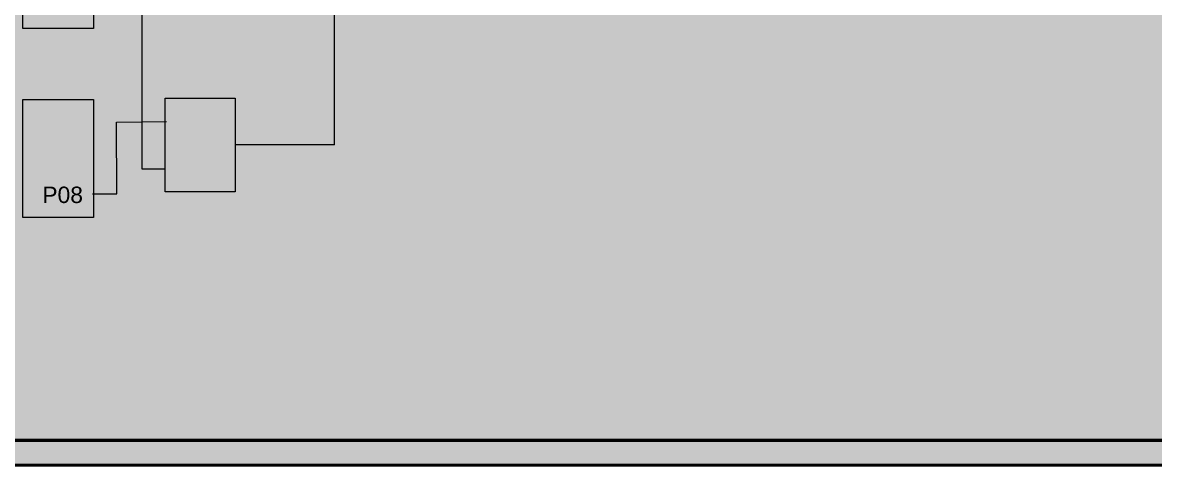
# Model space of a CAD drawing. Header units: millimetres. Extents: x 0 to 590, y 2 to 420.
# Drawn here: x 142.9 to 381.6, y 2.2 to 95.5 of the extents above; entities that cross this region are included whole.
import ezdxf
from ezdxf.xclip import XClip

# ---------------------------------------------------------------- set-up
doc = ezdxf.new("R2010")
doc.units = ezdxf.units.MM
doc.header["$MEASUREMENT"] = 0
doc.layers.get('0').update_dxf_attribs({"linetype": 'CONTINUOUS'})
doc.styles.add('Arial$001', font='arial.ttf', dxfattribs={"height": 3.452631})

# ---------------------------------------------------------------- blocks, each defined once
blk = doc.blocks.new('MF28FC3F0')
at = {"true_color": 0xffffff}
for points in [[(0, 420.2), (0, 2.21), (590.35, 2.21), (590.35, 420.2)], [(0, 420.2), (0, 2.44), (590.35, 2.44), (590.35, 420.2)]]:
    blk.add_hatch(color=0, dxfattribs=at).paths.add_polyline_path(points)
blk = doc.blocks.new('MF28FC4B0')
at = {"color": 0, "linetype": 'Continuous', "lineweight": 50, "true_color": 0x000007}
blk.add_lwpolyline([(4.84, 400.38), (4.84, 7.48), (585.09, 7.48), (585.09, 400.38)], dxfattribs=at)

msp = doc.modelspace()

# ---------------------------------------------------------------- hatches: boundary and pattern name
at = {"true_color": 0xffffff}
for points in [[(142.92, 119.11), (142.92, 94.25), (157.84, 94.25), (157.84, 119.11)], [(142.92, 79.31), (142.92, 54.45), (157.84, 54.45), (157.84, 79.31)], [(172.97, 79.61), (172.97, 59.87), (187.72, 59.87), (187.72, 79.61)]]:
    msp.add_hatch(color=0, dxfattribs=at).paths.add_polyline_path(points)
at = {"true_color": 0x000007}
h = msp.add_hatch(color=0, dxfattribs=at)
edge = h.paths.add_edge_path()
edge.add_spline(control_points=[(150.91, 73.29), (150.79, 73.17), (150.66, 73.07), (150.53, 73.01), (150.53, 73.01), (150.38, 72.94), (150.23, 72.91), (150.08, 72.91), (150.08, 72.91), (149.79, 72.91), (149.54, 73.01), (149.38, 73.21), (149.38, 73.21), (149.23, 73.37), (149.16, 73.55), (149.16, 73.75), (149.16, 73.75), (149.16, 73.93), (149.21, 74.09), (149.33, 74.24), (149.33, 74.24), (149.44, 74.37), (149.62, 74.51), (149.85, 74.62), (149.85, 74.62), (149.72, 74.77), (149.64, 74.89), (149.59, 74.98), (149.59, 74.98), (149.54, 75.07), (149.52, 75.17), (149.52, 75.25), (149.52, 75.25), (149.52, 75.43), (149.59, 75.58), (149.72, 75.71), (149.72, 75.71), (149.87, 75.84), (150.03, 75.89), (150.25, 75.89), (150.25, 75.89), (150.45, 75.89), (150.59, 75.84), (150.73, 75.71), (150.73, 75.71), (150.86, 75.59), (150.92, 75.44), (150.92, 75.28), (150.92, 75.28), (150.92, 75), (150.73, 74.77), (150.36, 74.57)], knot_values=[0, 0, 0, 0, 0.019231, 0.019231, 0.019231, 0.019231, 0.038462, 0.038462, 0.038462, 0.038462, 0.057692, 0.057692, 0.057692, 0.057692, 0.076923, 0.076923, 0.076923, 0.076923, 0.096154, 0.096154, 0.096154, 0.096154, 0.115385, 0.115385, 0.115385, 0.115385, 0.134615, 0.134615, 0.134615, 0.134615, 0.153846, 0.153846, 0.153846, 0.153846, 0.173077, 0.173077, 0.173077, 0.173077, 0.192308, 0.192308, 0.192308, 0.192308, 0.211538, 0.211538, 0.211538, 0.211538, 0.230769, 0.230769, 0.230769, 0.230769, 1, 1, 1, 1], degree=3, periodic=0)
edge.add_line((150.36, 74.57), (150.89, 73.91))
edge.add_spline(control_points=[(150.89, 73.91), (150.94, 74.03), (150.99, 74.16), (151.02, 74.31)], knot_values=[0, 0, 0, 0, 1, 1, 1, 1], degree=3, periodic=0)
edge.add_line((151.02, 74.31), (151.4, 74.24))
edge.add_spline(control_points=[(151.4, 74.24), (151.33, 73.98), (151.25, 73.78), (151.14, 73.62), (151.14, 73.62), (151.27, 73.44), (151.42, 73.29), (151.6, 73.17)], knot_values=[0, 0, 0, 0, 0.125, 0.125, 0.125, 0.125, 1, 1, 1, 1], degree=3, periodic=0)
edge.add_line((151.6, 73.17), (151.35, 72.89))
edge.add_spline(control_points=[(151.35, 72.89), (151.2, 72.98), (151.05, 73.11), (150.91, 73.29)], knot_values=[0, 0, 0, 0, 1, 1, 1, 1], degree=3, periodic=0)
h.paths.add_polyline_path([(150.18, 74.8), (150.18, 74.8), (150.2, 74.82), (150.22, 74.83), (150.24, 74.84), (150.26, 74.85), (150.28, 74.86), (150.29, 74.87), (150.31, 74.88), (150.32, 74.89), (150.34, 74.9), (150.35, 74.91), (150.37, 74.92), (150.38, 74.93), (150.39, 74.94), (150.4, 74.95), (150.41, 74.96), (150.42, 74.97), (150.43, 74.98), (150.44, 74.99), (150.45, 75), (150.46, 75.01), (150.46, 75.02), (150.47, 75.03), (150.47, 75.04), (150.48, 75.05), (150.48, 75.05), (150.48, 75.06), (150.49, 75.07), (150.5, 75.07), (150.5, 75.08), (150.51, 75.09), (150.51, 75.1), (150.52, 75.11), (150.52, 75.12), (150.53, 75.12), (150.53, 75.13), (150.53, 75.14), (150.54, 75.15), (150.54, 75.16), (150.54, 75.17), (150.55, 75.18), (150.55, 75.19), (150.55, 75.2), (150.55, 75.2), (150.56, 75.21), (150.56, 75.22), (150.56, 75.23), (150.56, 75.24), (150.56, 75.25), (150.56, 75.26), (150.56, 75.28), (150.56, 75.29), (150.56, 75.3), (150.56, 75.31), (150.56, 75.32), (150.55, 75.33), (150.55, 75.35), (150.55, 75.36), (150.55, 75.37), (150.54, 75.38), (150.54, 75.39), (150.54, 75.4), (150.53, 75.41), (150.53, 75.42), (150.52, 75.43), (150.52, 75.44), (150.51, 75.45), (150.51, 75.46), (150.5, 75.47), (150.49, 75.48), (150.49, 75.49), (150.48, 75.49), (150.47, 75.5), (150.46, 75.51), (150.46, 75.51), (150.45, 75.52), (150.45, 75.53), (150.44, 75.53), (150.43, 75.54), (150.42, 75.55), (150.41, 75.55), (150.4, 75.56), (150.39, 75.57), (150.38, 75.57), (150.37, 75.58), (150.36, 75.58), (150.35, 75.58), (150.34, 75.59), (150.33, 75.59), (150.32, 75.6), (150.31, 75.6), (150.3, 75.6), (150.29, 75.6), (150.28, 75.61), (150.27, 75.61), (150.26, 75.61), (150.25, 75.61), (150.24, 75.61), (150.23, 75.61), (150.23, 75.61), (150.22, 75.61), (150.21, 75.61), (150.2, 75.61), (150.18, 75.61), (150.17, 75.61), (150.16, 75.6), (150.15, 75.6), (150.14, 75.6), (150.13, 75.6), (150.12, 75.59), (150.11, 75.59), (150.1, 75.58), (150.09, 75.58), (150.08, 75.58), (150.07, 75.57), (150.06, 75.57), (150.05, 75.56), (150.04, 75.55), (150.03, 75.55), (150.02, 75.54), (150.01, 75.53), (150, 75.53), (149.99, 75.52), (149.98, 75.51), (149.98, 75.5), (149.97, 75.49), (149.96, 75.49), (149.95, 75.48), (149.95, 75.47), (149.94, 75.46), (149.94, 75.45), (149.93, 75.44), (149.92, 75.44), (149.92, 75.43), (149.91, 75.42), (149.91, 75.41), (149.91, 75.4), (149.9, 75.39), (149.9, 75.38), (149.9, 75.37), (149.89, 75.36), (149.89, 75.35), (149.89, 75.34), (149.89, 75.33), (149.89, 75.32), (149.89, 75.3), (149.89, 75.29), (149.89, 75.28), (149.89, 75.28), (149.89, 75.27), (149.89, 75.27), (149.89, 75.26), (149.89, 75.26), (149.89, 75.25), (149.89, 75.25), (149.89, 75.24), (149.89, 75.24), (149.89, 75.23), (149.89, 75.23), (149.9, 75.22), (149.9, 75.21), (149.9, 75.21), (149.9, 75.2), (149.9, 75.2), (149.9, 75.19), (149.91, 75.19), (149.91, 75.18), (149.91, 75.17), (149.91, 75.17), (149.91, 75.16), (149.92, 75.15), (149.92, 75.15), (149.92, 75.14), (149.93, 75.14), (149.93, 75.13), (149.94, 75.12), (149.94, 75.12), (149.94, 75.11), (149.95, 75.1), (149.95, 75.1), (149.96, 75.09), (149.96, 75.09), (149.97, 75.08), (149.97, 75.07), (149.97, 75.07), (149.98, 75.06), (149.98, 75.05), (149.99, 75.04), (149.99, 75.04), (150, 75.03), (150, 75.02), (150.01, 75.02), (150.02, 75.01), (150.02, 75), (150.03, 74.99), (150.03, 74.98)])
h.paths.add_polyline_path([(150.18, 74.8), (150.03, 74.98)])
edge = h.paths.add_edge_path()
edge.add_line((150.69, 73.57), (150.03, 74.37))
edge.add_spline(control_points=[(150.03, 74.37), (149.84, 74.28), (149.7, 74.16), (149.64, 74.06), (149.64, 74.06), (149.57, 73.96), (149.54, 73.86), (149.54, 73.77), (149.54, 73.77), (149.54, 73.65), (149.59, 73.53), (149.69, 73.4), (149.69, 73.4), (149.77, 73.29), (149.9, 73.22), (150.08, 73.22), (150.08, 73.22), (150.18, 73.22), (150.3, 73.26), (150.41, 73.32), (150.41, 73.32), (150.53, 73.39), (150.61, 73.47), (150.69, 73.57)], knot_values=[0, 0, 0, 0, 0.041667, 0.041667, 0.041667, 0.041667, 0.083333, 0.083333, 0.083333, 0.083333, 0.125, 0.125, 0.125, 0.125, 0.166667, 0.166667, 0.166667, 0.166667, 0.208333, 0.208333, 0.208333, 0.208333, 1, 1, 1, 1], degree=3, periodic=0)
h = msp.add_hatch(color=0, dxfattribs=at)
h.paths.add_polyline_path([(180.12, 74.9), (178.19, 74.9), (178.19, 75.25), (180.12, 75.25)])
h.paths.add_polyline_path([(180.12, 74.03), (178.19, 74.03), (178.19, 74.36), (180.12, 74.36), (180.12, 74.03), (180.12, 74.36)])
h.paths.add_polyline_path([(184.31, 73.21), (183.95, 73.21), (183.95, 75.48), (183.95, 75.48), (183.94, 75.47), (183.93, 75.46), (183.92, 75.45), (183.91, 75.44), (183.9, 75.43), (183.89, 75.42), (183.87, 75.41), (183.86, 75.4), (183.85, 75.39), (183.83, 75.38), (183.82, 75.36), (183.81, 75.35), (183.79, 75.34), (183.78, 75.33), (183.76, 75.32), (183.75, 75.31), (183.73, 75.3), (183.72, 75.29), (183.7, 75.28), (183.69, 75.27), (183.67, 75.26), (183.66, 75.25), (183.64, 75.24), (183.62, 75.23), (183.62, 75.23), (183.61, 75.22), (183.59, 75.21), (183.57, 75.2), (183.55, 75.19), (183.53, 75.18), (183.52, 75.17), (183.5, 75.16), (183.49, 75.15), (183.47, 75.15), (183.45, 75.14), (183.44, 75.13), (183.42, 75.12), (183.41, 75.11), (183.39, 75.11), (183.38, 75.1), (183.36, 75.09), (183.35, 75.09), (183.33, 75.08), (183.32, 75.07), (183.3, 75.07), (183.29, 75.06), (183.27, 75.06), (183.26, 75.05), (183.24, 75.05), (183.24, 75.38), (183.24, 75.38), (183.27, 75.39), (183.29, 75.4), (183.32, 75.42), (183.34, 75.43), (183.37, 75.44), (183.39, 75.46), (183.41, 75.47), (183.44, 75.48), (183.46, 75.5), (183.48, 75.51), (183.5, 75.53), (183.53, 75.54), (183.55, 75.55), (183.57, 75.57), (183.59, 75.58), (183.61, 75.6), (183.63, 75.61), (183.65, 75.63), (183.67, 75.64), (183.69, 75.66), (183.71, 75.68), (183.73, 75.69), (183.75, 75.71), (183.77, 75.72), (183.77, 75.72), (183.79, 75.74), (183.81, 75.76), (183.82, 75.77), (183.84, 75.79), (183.86, 75.81), (183.87, 75.82), (183.89, 75.84), (183.9, 75.86), (183.92, 75.87), (183.93, 75.89), (183.95, 75.9), (183.96, 75.92), (183.97, 75.94), (183.98, 75.95), (184, 75.97), (184.01, 75.98), (184.02, 76), (184.03, 76.01), (184.04, 76.03), (184.05, 76.04), (184.06, 76.06), (184.07, 76.07), (184.08, 76.09), (184.08, 76.1), (184.31, 76.1), (184.31, 73.21), (184.31, 76.1)])
h = msp.add_hatch(color=0, dxfattribs=at)
h.paths.add_polyline_path([(176.99, 63.61), (176.99, 66.5), (178.09, 66.5), (178.09, 66.5), (178.11, 66.5), (178.14, 66.5), (178.16, 66.5), (178.18, 66.5), (178.2, 66.5), (178.22, 66.5), (178.24, 66.5), (178.26, 66.5), (178.28, 66.5), (178.3, 66.5), (178.32, 66.5), (178.34, 66.49), (178.35, 66.49), (178.37, 66.49), (178.39, 66.49), (178.4, 66.49), (178.42, 66.49), (178.44, 66.48), (178.45, 66.48), (178.47, 66.48), (178.48, 66.48), (178.49, 66.48), (178.51, 66.47), (178.52, 66.47), (178.52, 66.47), (178.54, 66.47), (178.56, 66.47), (178.57, 66.46), (178.59, 66.46), (178.61, 66.46), (178.62, 66.45), (178.64, 66.45), (178.66, 66.44), (178.67, 66.44), (178.69, 66.43), (178.7, 66.43), (178.72, 66.42), (178.73, 66.42), (178.75, 66.41), (178.76, 66.41), (178.78, 66.4), (178.79, 66.39), (178.8, 66.39), (178.82, 66.38), (178.83, 66.37), (178.84, 66.36), (178.86, 66.36), (178.87, 66.35), (178.88, 66.34), (178.89, 66.33), (178.91, 66.32), (178.92, 66.31), (178.93, 66.3), (178.94, 66.29), (178.95, 66.28), (178.96, 66.27), (178.97, 66.26), (178.98, 66.25), (179, 66.24), (179.01, 66.23), (179.02, 66.22), (179.02, 66.21), (179.03, 66.19), (179.04, 66.18), (179.05, 66.17), (179.06, 66.16), (179.07, 66.14), (179.08, 66.13), (179.08, 66.12), (179.09, 66.1), (179.1, 66.09), (179.11, 66.07), (179.11, 66.06), (179.12, 66.05), (179.13, 66.03), (179.13, 66.02), (179.14, 66), (179.15, 65.99), (179.15, 65.97), (179.16, 65.95), (179.16, 65.94), (179.17, 65.92), (179.17, 65.91), (179.17, 65.89), (179.18, 65.87), (179.18, 65.86), (179.18, 65.84), (179.19, 65.82), (179.19, 65.81), (179.19, 65.79), (179.19, 65.77), (179.19, 65.75), (179.19, 65.74), (179.19, 65.72), (179.19, 65.7), (179.19, 65.68), (179.19, 65.66), (179.19, 65.63), (179.19, 65.6), (179.19, 65.57), (179.19, 65.54), (179.19, 65.51), (179.18, 65.49), (179.18, 65.46), (179.17, 65.43), (179.16, 65.4), (179.16, 65.37), (179.15, 65.35), (179.14, 65.32), (179.13, 65.29), (179.12, 65.27), (179.11, 65.24), (179.1, 65.22), (179.08, 65.2), (179.07, 65.17), (179.05, 65.15), (179.04, 65.13), (179.02, 65.1), (179, 65.08), (178.98, 65.06), (178.96, 65.04), (178.94, 65.02), (178.92, 65), (178.9, 64.98), (178.88, 64.96), (178.85, 64.94), (178.83, 64.93), (178.8, 64.91), (178.77, 64.9), (178.74, 64.88), (178.71, 64.87), (178.68, 64.86), (178.64, 64.85), (178.61, 64.83), (178.57, 64.82), (178.53, 64.82), (178.49, 64.81), (178.45, 64.8), (178.41, 64.79), (178.36, 64.79), (178.32, 64.78), (178.27, 64.78), (178.22, 64.78), (178.17, 64.78), (178.12, 64.78), (178.12, 64.78), (177.38, 64.78), (177.38, 63.61), (176.99, 63.61), (177.38, 63.61)])
h.paths.add_polyline_path([(177.38, 65.12), (178.12, 65.12), (178.12, 65.12), (178.15, 65.12), (178.18, 65.12), (178.21, 65.12), (178.24, 65.13), (178.27, 65.13), (178.3, 65.13), (178.32, 65.13), (178.35, 65.14), (178.37, 65.14), (178.4, 65.15), (178.42, 65.15), (178.44, 65.16), (178.46, 65.16), (178.49, 65.17), (178.51, 65.17), (178.53, 65.18), (178.54, 65.19), (178.56, 65.2), (178.58, 65.21), (178.59, 65.21), (178.61, 65.22), (178.62, 65.23), (178.64, 65.24), (178.65, 65.25), (178.65, 65.25), (178.66, 65.27), (178.67, 65.28), (178.69, 65.29), (178.7, 65.3), (178.71, 65.32), (178.72, 65.33), (178.73, 65.35), (178.74, 65.36), (178.75, 65.38), (178.75, 65.39), (178.76, 65.41), (178.77, 65.43), (178.78, 65.44), (178.78, 65.46), (178.79, 65.48), (178.79, 65.49), (178.8, 65.51), (178.8, 65.53), (178.81, 65.55), (178.81, 65.57), (178.81, 65.59), (178.81, 65.61), (178.82, 65.63), (178.82, 65.65), (178.82, 65.66), (178.81, 65.68), (178.81, 65.69), (178.81, 65.71), (178.81, 65.72), (178.81, 65.73), (178.81, 65.75), (178.8, 65.76), (178.8, 65.78), (178.8, 65.79), (178.79, 65.8), (178.79, 65.82), (178.79, 65.83), (178.78, 65.84), (178.78, 65.86), (178.77, 65.87), (178.77, 65.88), (178.76, 65.89), (178.75, 65.91), (178.75, 65.92), (178.74, 65.93), (178.73, 65.94), (178.72, 65.95), (178.72, 65.96), (178.71, 65.97), (178.7, 65.98), (178.69, 65.99), (178.68, 66), (178.67, 66.01), (178.66, 66.02), (178.65, 66.03), (178.65, 66.04), (178.64, 66.04), (178.63, 66.05), (178.62, 66.06), (178.61, 66.07), (178.6, 66.07), (178.58, 66.08), (178.57, 66.09), (178.56, 66.09), (178.55, 66.1), (178.54, 66.1), (178.53, 66.11), (178.52, 66.11), (178.51, 66.12), (178.49, 66.12), (178.48, 66.12), (178.47, 66.13), (178.46, 66.13), (178.45, 66.13), (178.44, 66.13), (178.43, 66.13), (178.42, 66.14), (178.41, 66.14), (178.4, 66.14), (178.39, 66.14), (178.37, 66.14), (178.36, 66.14), (178.35, 66.15), (178.33, 66.15), (178.32, 66.15), (178.3, 66.15), (178.29, 66.15), (178.27, 66.15), (178.26, 66.15), (178.24, 66.16), (178.22, 66.16), (178.2, 66.16), (178.18, 66.16), (178.16, 66.16), (178.14, 66.16), (178.12, 66.16), (177.38, 66.16), (177.38, 65.12), (177.38, 66.16)])
h.paths.add_polyline_path([(183.71, 63.61), (183.36, 63.61), (183.36, 65.86), (183.36, 65.86), (183.35, 65.85), (183.34, 65.84), (183.32, 65.83), (183.31, 65.82), (183.3, 65.81), (183.29, 65.8), (183.27, 65.79), (183.26, 65.78), (183.25, 65.77), (183.23, 65.77), (183.22, 65.76), (183.21, 65.75), (183.19, 65.74), (183.18, 65.73), (183.16, 65.72), (183.15, 65.71), (183.13, 65.7), (183.12, 65.69), (183.1, 65.68), (183.08, 65.67), (183.07, 65.66), (183.05, 65.65), (183.03, 65.64), (183.01, 65.63), (183.01, 65.63), (183, 65.62), (182.98, 65.61), (182.96, 65.6), (182.95, 65.59), (182.93, 65.58), (182.92, 65.57), (182.9, 65.56), (182.88, 65.55), (182.87, 65.55), (182.85, 65.54), (182.84, 65.53), (182.82, 65.52), (182.81, 65.51), (182.79, 65.5), (182.78, 65.5), (182.76, 65.49), (182.75, 65.48), (182.73, 65.47), (182.72, 65.47), (182.7, 65.46), (182.69, 65.45), (182.68, 65.45), (182.66, 65.44), (182.65, 65.43), (182.65, 65.78), (182.65, 65.78), (182.68, 65.79), (182.7, 65.8), (182.72, 65.82), (182.75, 65.83), (182.77, 65.84), (182.79, 65.86), (182.82, 65.87), (182.84, 65.88), (182.86, 65.9), (182.88, 65.91), (182.9, 65.93), (182.93, 65.94), (182.95, 65.95), (182.97, 65.97), (182.99, 65.98), (183.01, 66), (183.03, 66.01), (183.05, 66.03), (183.07, 66.05), (183.09, 66.06), (183.11, 66.08), (183.13, 66.09), (183.14, 66.11), (183.16, 66.13), (183.16, 66.13), (183.18, 66.14), (183.2, 66.16), (183.22, 66.17), (183.23, 66.19), (183.25, 66.21), (183.27, 66.22), (183.28, 66.24), (183.3, 66.26), (183.31, 66.27), (183.33, 66.29), (183.34, 66.31), (183.36, 66.32), (183.37, 66.34), (183.38, 66.35), (183.39, 66.37), (183.41, 66.38), (183.42, 66.4), (183.43, 66.41), (183.44, 66.43), (183.45, 66.45), (183.45, 66.46), (183.46, 66.48), (183.47, 66.49), (183.48, 66.5), (183.71, 66.5), (183.71, 63.61), (183.71, 66.5)])
edge = h.paths.add_edge_path()
edge.add_spline(control_points=[(186.98, 65.04), (186.98, 65.37), (187.02, 65.65), (187.08, 65.86), (187.08, 65.86), (187.15, 66.06), (187.26, 66.22), (187.39, 66.34), (187.39, 66.34), (187.54, 66.45), (187.71, 66.5), (187.92, 66.5), (187.92, 66.5), (188.07, 66.5), (188.22, 66.47), (188.33, 66.42), (188.33, 66.42), (188.45, 66.36), (188.55, 66.26), (188.61, 66.14), (188.61, 66.14), (188.69, 66.03), (188.76, 65.88), (188.79, 65.71), (188.79, 65.71), (188.84, 65.55), (188.86, 65.32), (188.86, 65.04), (188.86, 65.04), (188.86, 64.69), (188.83, 64.41), (188.76, 64.22), (188.76, 64.22), (188.69, 64), (188.58, 63.84), (188.45, 63.72), (188.45, 63.72), (188.3, 63.61), (188.13, 63.56), (187.92, 63.56), (187.92, 63.56), (187.64, 63.56), (187.43, 63.66), (187.26, 63.85), (187.26, 63.85), (187.06, 64.1), (186.98, 64.5), (186.98, 65.04)], knot_values=[0, 0, 0, 0, 0.020833, 0.020833, 0.020833, 0.020833, 0.041667, 0.041667, 0.041667, 0.041667, 0.0625, 0.0625, 0.0625, 0.0625, 0.083333, 0.083333, 0.083333, 0.083333, 0.104167, 0.104167, 0.104167, 0.104167, 0.125, 0.125, 0.125, 0.125, 0.145833, 0.145833, 0.145833, 0.145833, 0.166667, 0.166667, 0.166667, 0.166667, 0.1875, 0.1875, 0.1875, 0.1875, 0.208333, 0.208333, 0.208333, 0.208333, 0.229167, 0.229167, 0.229167, 0.229167, 1, 1, 1, 1], degree=3, periodic=0)
edge = h.paths.add_edge_path()
edge.add_spline(control_points=[(187.34, 65.04), (187.34, 64.56), (187.39, 64.25), (187.51, 64.08), (187.51, 64.08), (187.62, 63.92), (187.76, 63.85), (187.92, 63.85), (187.92, 63.85), (188.09, 63.85), (188.22, 63.92), (188.33, 64.08), (188.33, 64.08), (188.45, 64.25), (188.5, 64.56), (188.5, 65.04), (188.5, 65.04), (188.5, 65.52), (188.45, 65.83), (188.33, 65.98), (188.33, 65.98), (188.22, 66.14), (188.09, 66.22), (187.92, 66.22), (187.92, 66.22), (187.76, 66.22), (187.62, 66.14), (187.53, 66.01), (187.53, 66.01), (187.41, 65.83), (187.34, 65.5), (187.34, 65.04)], knot_values=[0, 0, 0, 0, 0.03125, 0.03125, 0.03125, 0.03125, 0.0625, 0.0625, 0.0625, 0.0625, 0.09375, 0.09375, 0.09375, 0.09375, 0.125, 0.125, 0.125, 0.125, 0.15625, 0.15625, 0.15625, 0.15625, 0.1875, 0.1875, 0.1875, 0.1875, 0.21875, 0.21875, 0.21875, 0.21875, 1, 1, 1, 1], degree=3, periodic=0)
at = {"true_color": 0xf8f9fa}
msp.add_hatch(color=0, dxfattribs=at).paths.add_polyline_path([(146.67, 61.07), (146.67, 56.79), (154, 56.79), (154, 61.07)])

# ---------------------------------------------------------------- linework, layer by layer
at = {"color": 0, "linetype": 'Continuous', "lineweight": 20, "true_color": 0x000007}
for points in [[(128.1, 363.13), (168.03, 363.13), (167.93, 221.54), (168.03, 64.73), (172.85, 64.73)], [(208.7, 69.78), (208.7, 104.65), (208.7, 104.65)], [(157.67, 59.46), (162.76, 59.42), (162.7, 74.56), (173.22, 74.69)], [(187.72, 69.8), (208.7, 69.81), (208.7, 69.81)]]:
    msp.add_lwpolyline(points, dxfattribs=at)
for points in [[(142.92, 119.11), (157.84, 119.11), (157.84, 94.25), (142.92, 94.25)], [(142.92, 79.31), (157.84, 79.31), (157.84, 54.45), (142.92, 54.45)], [(172.97, 79.61), (187.72, 79.61), (187.72, 59.87), (172.97, 59.87)]]:
    msp.add_lwpolyline(points, close=True, dxfattribs=at)

# ---------------------------------------------------------------- block references
at = {"color": 0, "true_color": 0xffffff}
ref = msp.add_blockref('MF28FC3F0', (0, 0), dxfattribs=at)
XClip(ref).set_block_clipping_path([(0, 2.1075862069), (590.3875862069, 420.2)])
ref = msp.add_blockref('MF28FC4B0', (0, 0), dxfattribs=at)
XClip(ref).set_block_clipping_path([(0, 2.3710344828), (590.3875862069, 420.2)])

# ---------------------------------------------------------------- texts
at = {"color": 0, "true_color": 0x000007, "style": 'Arial$001'}
msp.add_text('P08', height=3.453, dxfattribs=at).set_placement((147.05, 57.5))

doc.saveas('drawing.dxf')
